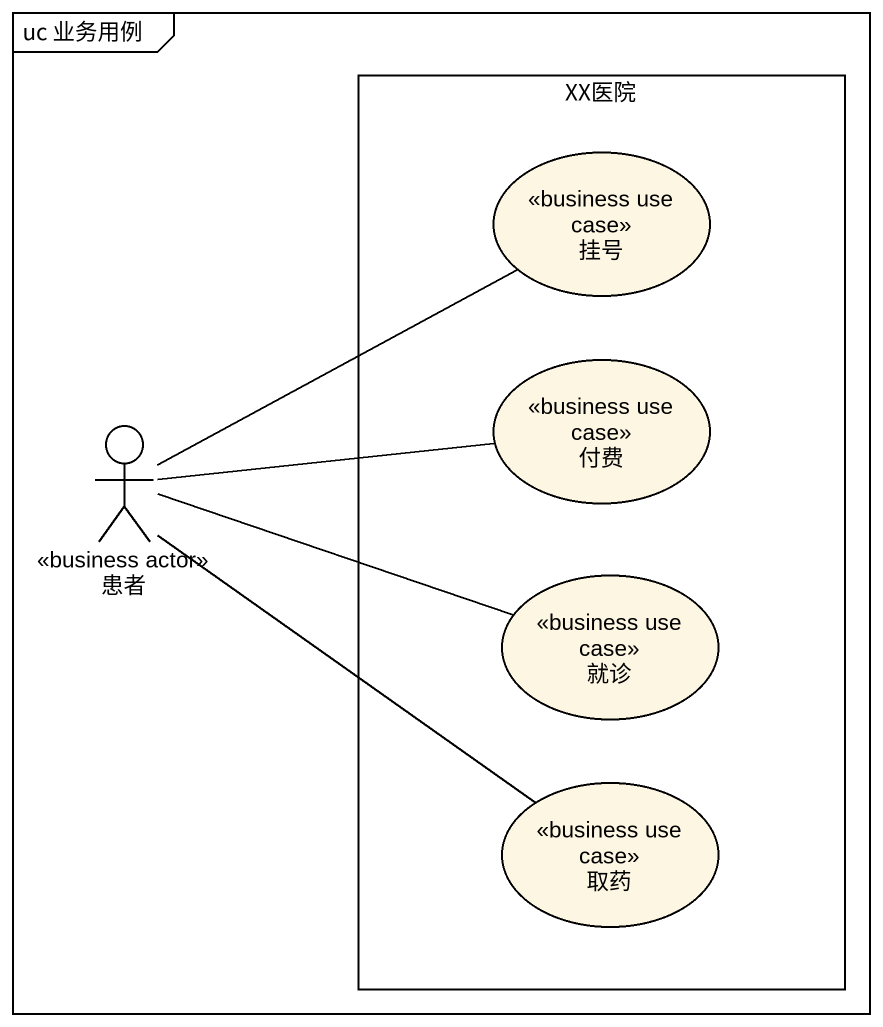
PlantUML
@startuml
mainframe uc 业务用例
rectangle XX医院 {
  usecase 挂号 <<business use case>>
  usecase 付费 <<business use case>>
  usecase 就诊 <<business use case>>
  usecase 取药 <<business use case>>
}
actor 患者 <<business actor>>
患者 -up- 挂号
患者 -right- 付费
患者 -right- 就诊
患者 -- 取药
@enduml
